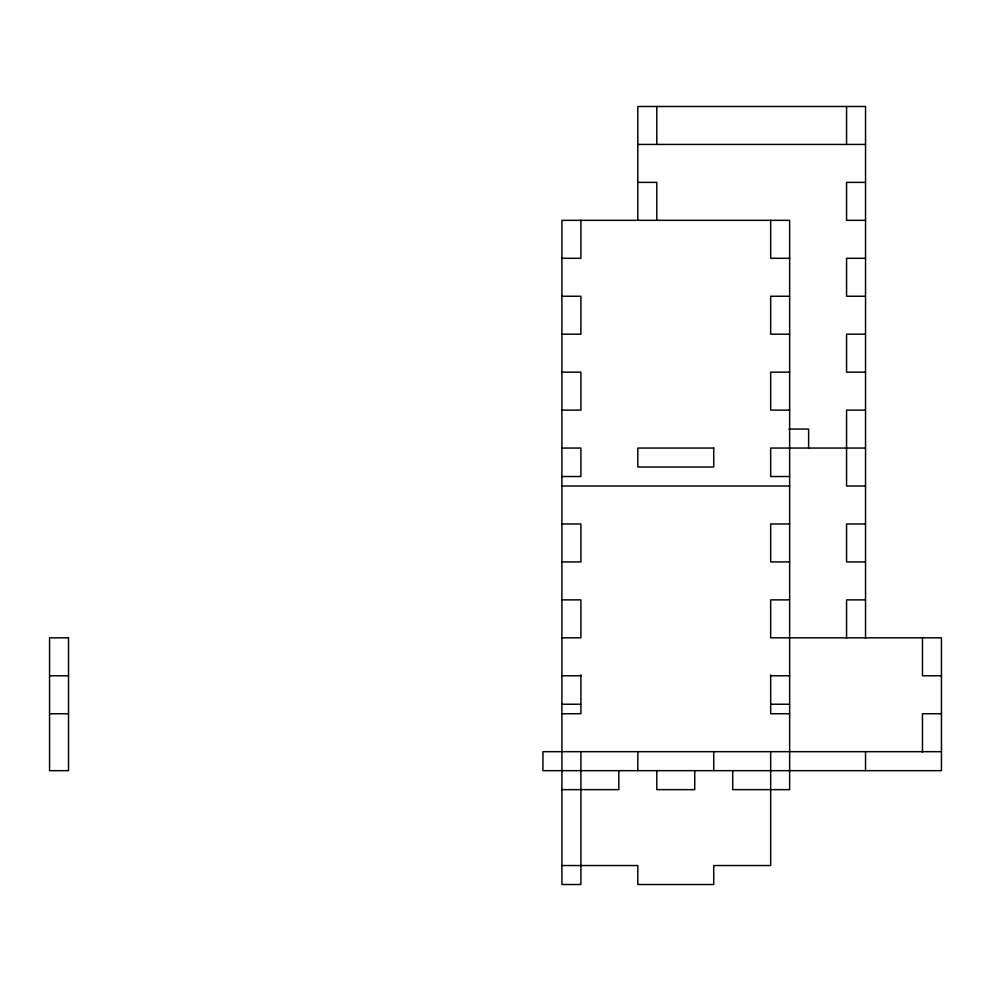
<?xml version="1.0" encoding="UTF-8"?>
<svg xmlns="http://www.w3.org/2000/svg" width="991" height="991" viewBox="0 0 991 991"><rect width="100%" height="100%" fill="white"/><g stroke="black" fill="none" stroke-linecap="round" stroke-linejoin="round"><path stroke-width="1.49" d="M637.82 144.438L865.539 144.438M637.82 182.381L656.798 182.381L656.798 220.336M865.539 182.381L846.562 182.381L846.562 220.336L865.539 220.336M561.922 258.292L580.899 258.292L580.899 220.336M789.641 258.292L770.664 258.292L770.664 220.336M865.539 258.292L846.562 258.292L846.562 296.247L865.539 296.247M561.922 296.247L580.899 296.247L580.899 334.202L561.922 334.202M789.641 296.247L770.664 296.247L770.664 334.202L789.641 334.202M865.539 334.202L846.562 334.202L846.562 372.158L865.539 372.158M561.922 372.158L580.899 372.158L580.899 410.101L561.922 410.101M789.641 372.158L770.664 372.158L770.664 410.101L789.641 410.101M865.539 410.101L846.562 410.101L846.562 486.011L865.539 486.011M788.873 429.078L808.619 429.078L808.619 448.056M561.922 448.056L580.899 448.056L580.899 476.522L561.922 476.522M865.539 448.056L770.664 448.056L770.664 476.522L789.641 476.522M561.922 486.011L789.641 486.011M561.922 523.966L580.899 523.966L580.899 561.922L561.922 561.922M789.641 523.966L770.664 523.966L770.664 561.922L789.641 561.922M865.539 523.966L846.562 523.966L846.562 561.922L865.539 561.922M561.922 599.877L580.899 599.877L580.899 637.82L561.922 637.82M789.641 599.877L770.664 599.877L770.664 637.82L941.45 637.82L941.45 770.664L542.944 770.664L542.944 751.686L941.45 751.686M865.539 599.877L846.562 599.877L846.562 638.204M49.55 675.775L68.528 675.775M561.922 675.775L580.899 675.775M770.664 675.775L789.641 675.775M941.45 675.775L922.472 675.775L922.472 637.82M561.922 704.242L580.899 704.242M770.664 704.242L789.641 704.242M49.55 713.731L68.528 713.731M561.922 713.731L580.899 713.731L580.899 674.896M789.641 713.731L770.664 713.731L770.664 674.896M941.45 713.731L922.472 713.731L922.472 752.194M561.922 789.641L618.842 789.641L618.842 770.664M561.922 865.539L637.82 865.539L637.82 884.517L713.731 884.517L713.731 865.539L770.664 865.539L770.664 751.686M865.539 638.204L865.539 106.483L637.82 106.483L637.82 220.336M865.539 751.686L865.539 770.664M846.562 106.483L846.562 144.438M732.708 770.664L732.708 789.641L789.641 789.641L789.641 220.336L561.922 220.336L561.922 884.517L580.899 884.517L580.899 751.686M713.731 751.686L713.731 770.664M694.753 770.664L694.753 789.641L656.798 789.641L656.798 770.664M656.798 106.483L656.798 144.438M637.82 751.686L637.82 770.664M713.731 448.056L637.82 448.056L637.82 467.034L713.731 467.034L713.731 448.056M68.528 637.82L49.55 637.82L49.55 770.664L68.528 770.664L68.528 637.82"/></g></svg>
